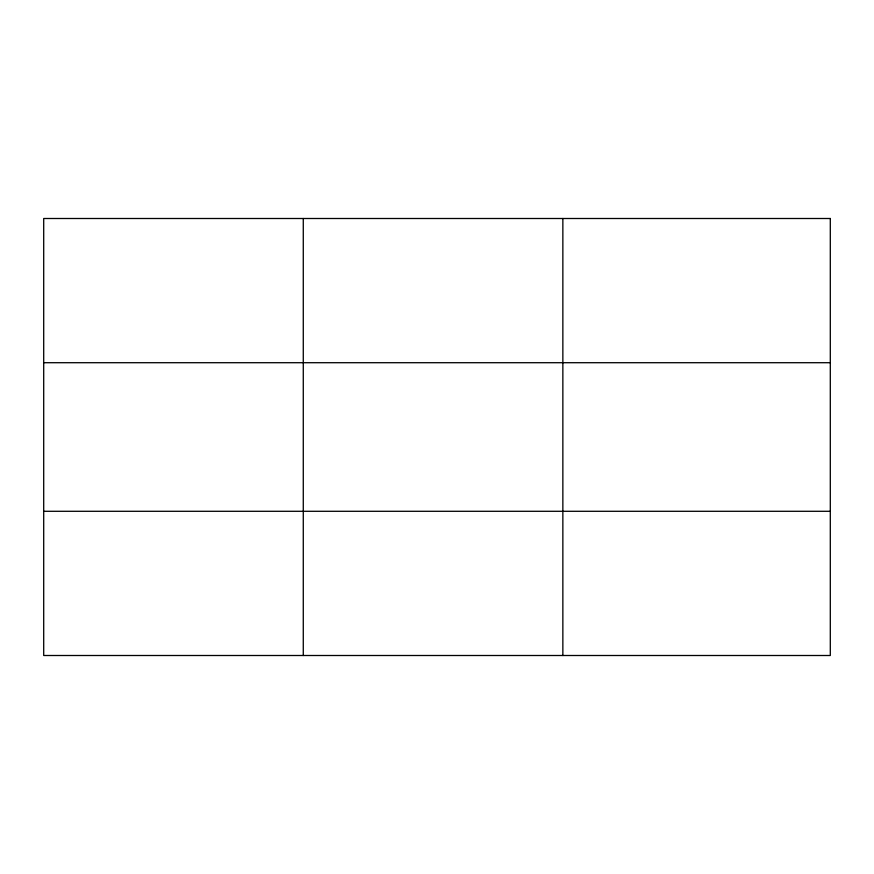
<?xml version="1.0" encoding="UTF-8"?>
<svg xmlns="http://www.w3.org/2000/svg" width="874" height="874" viewBox="0 0 874 874"><rect width="100%" height="100%" fill="white"/><g stroke="black" fill="none" stroke-linecap="round" stroke-linejoin="round"><path stroke-width="1.31" d="M303.278 655.5L303.278 218.5M562.856 655.5L562.856 218.5M43.7 362.71L830.3 362.71M43.7 511.29L830.3 511.29M830.3 218.5L43.7 218.5L43.7 655.5L830.3 655.5L830.3 218.5"/></g></svg>
